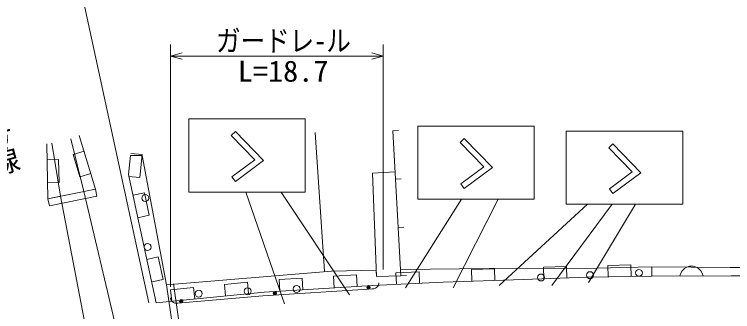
# Model space of a CAD drawing. Units: millimetres, scale not verified. Extents: x 40000 to 680000, y 20000 to 380000.
# Drawn here: x 391737 to 453979, y 312146 to 337906 of the extents above; entities that cross this region are included whole.
import ezdxf
from ezdxf.enums import TextEntityAlignment as Align

# ---------------------------------------------------------------- set-up
doc = ezdxf.new("R2010")
doc.units = ezdxf.units.MM
doc.header["$LTSCALE"] = 1000
for name, color, linetype, lineweight in [('M-BGD', 7, 'Continuous', 13), ('M-BGD-EXST', 7, 'Continuous', 13), ('M-STR-HTXT', 7, 'Continuous', 13), ('M-STR-STR1', 1, 'Continuous', 13), ('M-STR-STRC', 7, 'Continuous', 13)]:
    doc.layers.add(name, color=color, linetype=linetype, lineweight=lineweight)
doc.layers.add('M-BGD-HTXT', color=7, linetype='Continuous')
doc.styles.add('@ＭＳ ゴシック', font='')
doc.styles.add('ＭＳ ゴシック', font='')
doc.styles.get('@ＭＳ ゴシック').set_extended_font_data('@MS Gothic')
doc.styles.get('ＭＳ ゴシック').set_extended_font_data('MS Gothic')

msp = doc.modelspace()

# ---------------------------------------------------------------- linework, layer by layer
at = {"layer": 'M-BGD'}
for p, q in [((397366, 327407), (398766, 322763)), ((418625, 315616), (417817, 327656)), ((424526, 327816), (425025, 327844)), ((424526, 327816), (425230, 315250)), ((397758, 322557), (396619, 327115)), ((394642, 321919), (394541, 326693)), ((394996, 326758), (395749, 322146)), ((397778, 326043), (396820, 325754)), ((396820, 325754), (397398, 323839)), ((401640, 324043), (401800, 325674)), ((401800, 325674), (402823, 325674)), ((402813, 325756), (401817, 325854)), ((402617, 323765), (402813, 325756)), ((402823, 325674), (404933, 314483)), ((395570, 325327), (394570, 325306)), ((395612, 323327), (395570, 325327)), ((397398, 323839), (398355, 324128)), ((401622, 323863), (402617, 323765)), ((404038, 312916), (401640, 324043)), ((424725, 324271), (422768, 324139)), ((422768, 324139), (423119, 315186)), ((394613, 323306), (395612, 323327)), ((424761, 323627), (425260, 323655)), ((398766, 322763), (394642, 321919)), ((398766, 322763), (397758, 322557)), ((398893, 322146), (398766, 322763)), ((403006, 322450), (402029, 322239)), ((403428, 320494), (403006, 322450)), ((395749, 322146), (394642, 321919)), ((394642, 321919), (394768, 321302)), ((394768, 321302), (398893, 322146)), ((402450, 320284), (403428, 320494)), ((424995, 319439), (425494, 319467)), ((404205, 316886), (403228, 316676)), ((404626, 314931), (404205, 316886)), ((445161, 316195), (443161, 316157)), ((445180, 315195), (445161, 316195)), ((404933, 314483), (419225, 315666)), ((419225, 315666), (423098, 315733)), ((423098, 315733), (423119, 315186)), ((426805, 315609), (424807, 315515)), ((425199, 315794), (432876, 315890)), ((425230, 315250), (425199, 315794)), ((426852, 314610), (426805, 315609)), ((433343, 315851), (431344, 315786)), ((431344, 315786), (431376, 314787)), ((432876, 315890), (442212, 315922)), ((433375, 314851), (433343, 315851)), ((439575, 316061), (437576, 315991)), ((437576, 315991), (437611, 314992)), ((439610, 315061), (439575, 316061)), ((442212, 315922), (446964, 316027)), ((443161, 316157), (443180, 315157)), ((446984, 315229), (446964, 316027)), ((446964, 316027), (453757, 315966)), ((446964, 316027), (446984, 315229)), ((449611, 315677), (449491, 315477)), ((449810, 315878), (449611, 315677)), ((450010, 315998), (449810, 315878)), ((450249, 316079), (450010, 315998)), ((450569, 316080), (450249, 316079)), ((450810, 316001), (450569, 316080)), ((451010, 315881), (450810, 316001)), ((451211, 315682), (451010, 315881)), ((451331, 315482), (451211, 315682)), ((453757, 315966), (460568, 315942)), ((416667, 315047), (414671, 314925)), ((416728, 314048), (416667, 315047)), ((421380, 315334), (419384, 315212)), ((419384, 315212), (419445, 314214)), ((421441, 314336), (421380, 315334)), ((423119, 315186), (425230, 315250)), ((423119, 315186), (425230, 315250)), ((424807, 315515), (424854, 314516)), ((425230, 315250), (425729, 315278)), ((441376, 315123), (435845, 314931)), ((446984, 315229), (441376, 315123)), ((453839, 315250), (446984, 315229)), ((449491, 315477), (449412, 315236)), ((451412, 315242), (451331, 315482)), ((460674, 315209), (453839, 315250)), ((403649, 314721), (404626, 314931)), ((404933, 314483), (406924, 300346)), ((405527, 314567), (407524, 300390)), ((411936, 314706), (409946, 314508)), ((409946, 314508), (410045, 313513)), ((412035, 313711), (411936, 314706)), ((422800, 314419), (413374, 313844)), ((414671, 314925), (414732, 313927)), ((428906, 314707), (422800, 314419)), ((423225, 314348), (423131, 314242)), ((423279, 314451), (423225, 314348)), ((423311, 314574), (423279, 314451)), ((423306, 314654), (423311, 314574)), ((435845, 314931), (428906, 314707)), ((413374, 313844), (404038, 312916)), ((407268, 314242), (405278, 314045)), ((405278, 314045), (405377, 313049)), ((407367, 313247), (407268, 314242)), ((422439, 314099), (413281, 313529)), ((422738, 314117), (422439, 314099)), ((422898, 314127), (422738, 314117)), ((423035, 314176), (422898, 314127)), ((423131, 314242), (423035, 314176)), ((405276, 313273), (405271, 313332)), ((405305, 313175), (405276, 313273)), ((405375, 313060), (405305, 313175)), ((413281, 313529), (406211, 312912)), ((405442, 312986), (405375, 313060)), ((405527, 312933), (405442, 312986)), ((405652, 312884), (405527, 312933)), ((405753, 312872), (405652, 312884)), ((405912, 312886), (405753, 312872)), ((406211, 312912), (405912, 312886))]:
    msp.add_line(p, q, dxfattribs=at)
for centre, radius in [((403079, 321985), 300), ((403279, 317747), 300), ((441620, 315306), 300), ((445858, 315506), 300), ((437382, 315106), 300), ((416193, 314108), 300), ((422430, 314248), 150), ((422430, 314248), 90), ((407717, 313708), 300), ((411955, 313908), 300), ((414309, 313743), 150), ((414309, 313743), 90), ((414309, 313743), 30), ((422430, 314248), 30), ((406198, 313062), 150), ((406198, 313062), 90), ((406198, 313062), 30)]:
    msp.add_circle(centre, radius, dxfattribs=at)
at = {"layer": 'M-BGD-EXST'}
for p, q in [((406853, 322511), (406853, 328845)), ((406853, 328845), (416942, 328845)), ((416942, 328845), (416942, 322511)), ((426694, 321893), (426694, 328228)), ((426694, 328228), (436782, 328228)), ((436782, 328228), (436782, 321893)), ((410528, 327409), (410887, 327757)), ((412568, 325307), (410528, 327409)), ((410887, 327757), (413324, 325246)), ((439568, 321453), (439568, 327787)), ((439568, 327787), (449656, 327787)), ((449656, 327787), (449656, 321453)), ((430368, 326792), (430727, 327140)), ((432408, 324690), (430368, 326792)), ((430727, 327140), (433164, 324629)), ((443242, 326351), (443601, 326699)), ((445282, 324249), (443242, 326351)), ((443601, 326699), (446038, 324188)), ((410589, 323838), (412568, 325307)), ((413324, 325246), (410887, 323437)), ((430429, 323221), (432408, 324690)), ((433164, 324629), (430727, 322819)), ((410589, 323838), (410887, 323437)), ((443303, 322780), (445282, 324249)), ((446038, 324188), (443601, 322379)), ((430429, 323221), (430727, 322819)), ((416942, 322511), (406853, 322511)), ((411782, 322511), (415132, 312811)), ((420776, 313605), (414868, 322511)), ((443303, 322780), (443601, 322379)), ((430475, 321893), (425625, 314222)), ((436782, 321893), (426694, 321893)), ((429770, 314222), (433650, 321893)), ((441409, 321453), (433738, 314398)), ((438323, 314398), (443526, 321453)), ((449656, 321453), (439568, 321453)), ((445554, 321453), (441498, 314663))]:
    msp.add_line(p, q, dxfattribs=at)
at = {"layer": 'M-STR-HTXT'}
for p, q in [((405268, 314295), (405268, 335293)), ((423708, 335293), (423708, 315787)), ((405268, 334293), (406268, 334573)), ((406268, 334013), (405268, 334293)), ((405268, 334293), (423708, 334293)), ((422708, 334573), (423708, 334293)), ((423708, 334293), (422708, 334013))]:
    msp.add_line(p, q, dxfattribs=at)
at = {"layer": 'M-STR-STR1'}
for p, q in [((402827, 301188), (397758, 322557)), ((395749, 322146), (399885, 300581))]:
    msp.add_line(p, q, dxfattribs=at)
at = {"layer": 'M-STR-STRC'}
msp.add_line((403395, 312899), (397186, 341610), dxfattribs=at)

# ---------------------------------------------------------------- texts
at = {"layer": 'M-BGD-HTXT', "style": '@ＭＳ ゴシック'}
msp.add_text('市道上久原\u3000号線', height=1833, rotation=284.8, dxfattribs=at).set_placement((386089, 343289), align=Align.MIDDLE_LEFT)
at = {"layer": 'M-STR-HTXT', "style": 'ＭＳ ゴシック'}
for s, width, p in [('ガードレ-ル', 0.85, (409212, 334155)), ('L=18.7', 1.05, (411097, 331521))]:
    msp.add_text(s, height=1833, dxfattribs=dict(at, width=width)).set_placement(p, align=Align.BOTTOM_LEFT)

doc.saveas('drawing.dxf')
